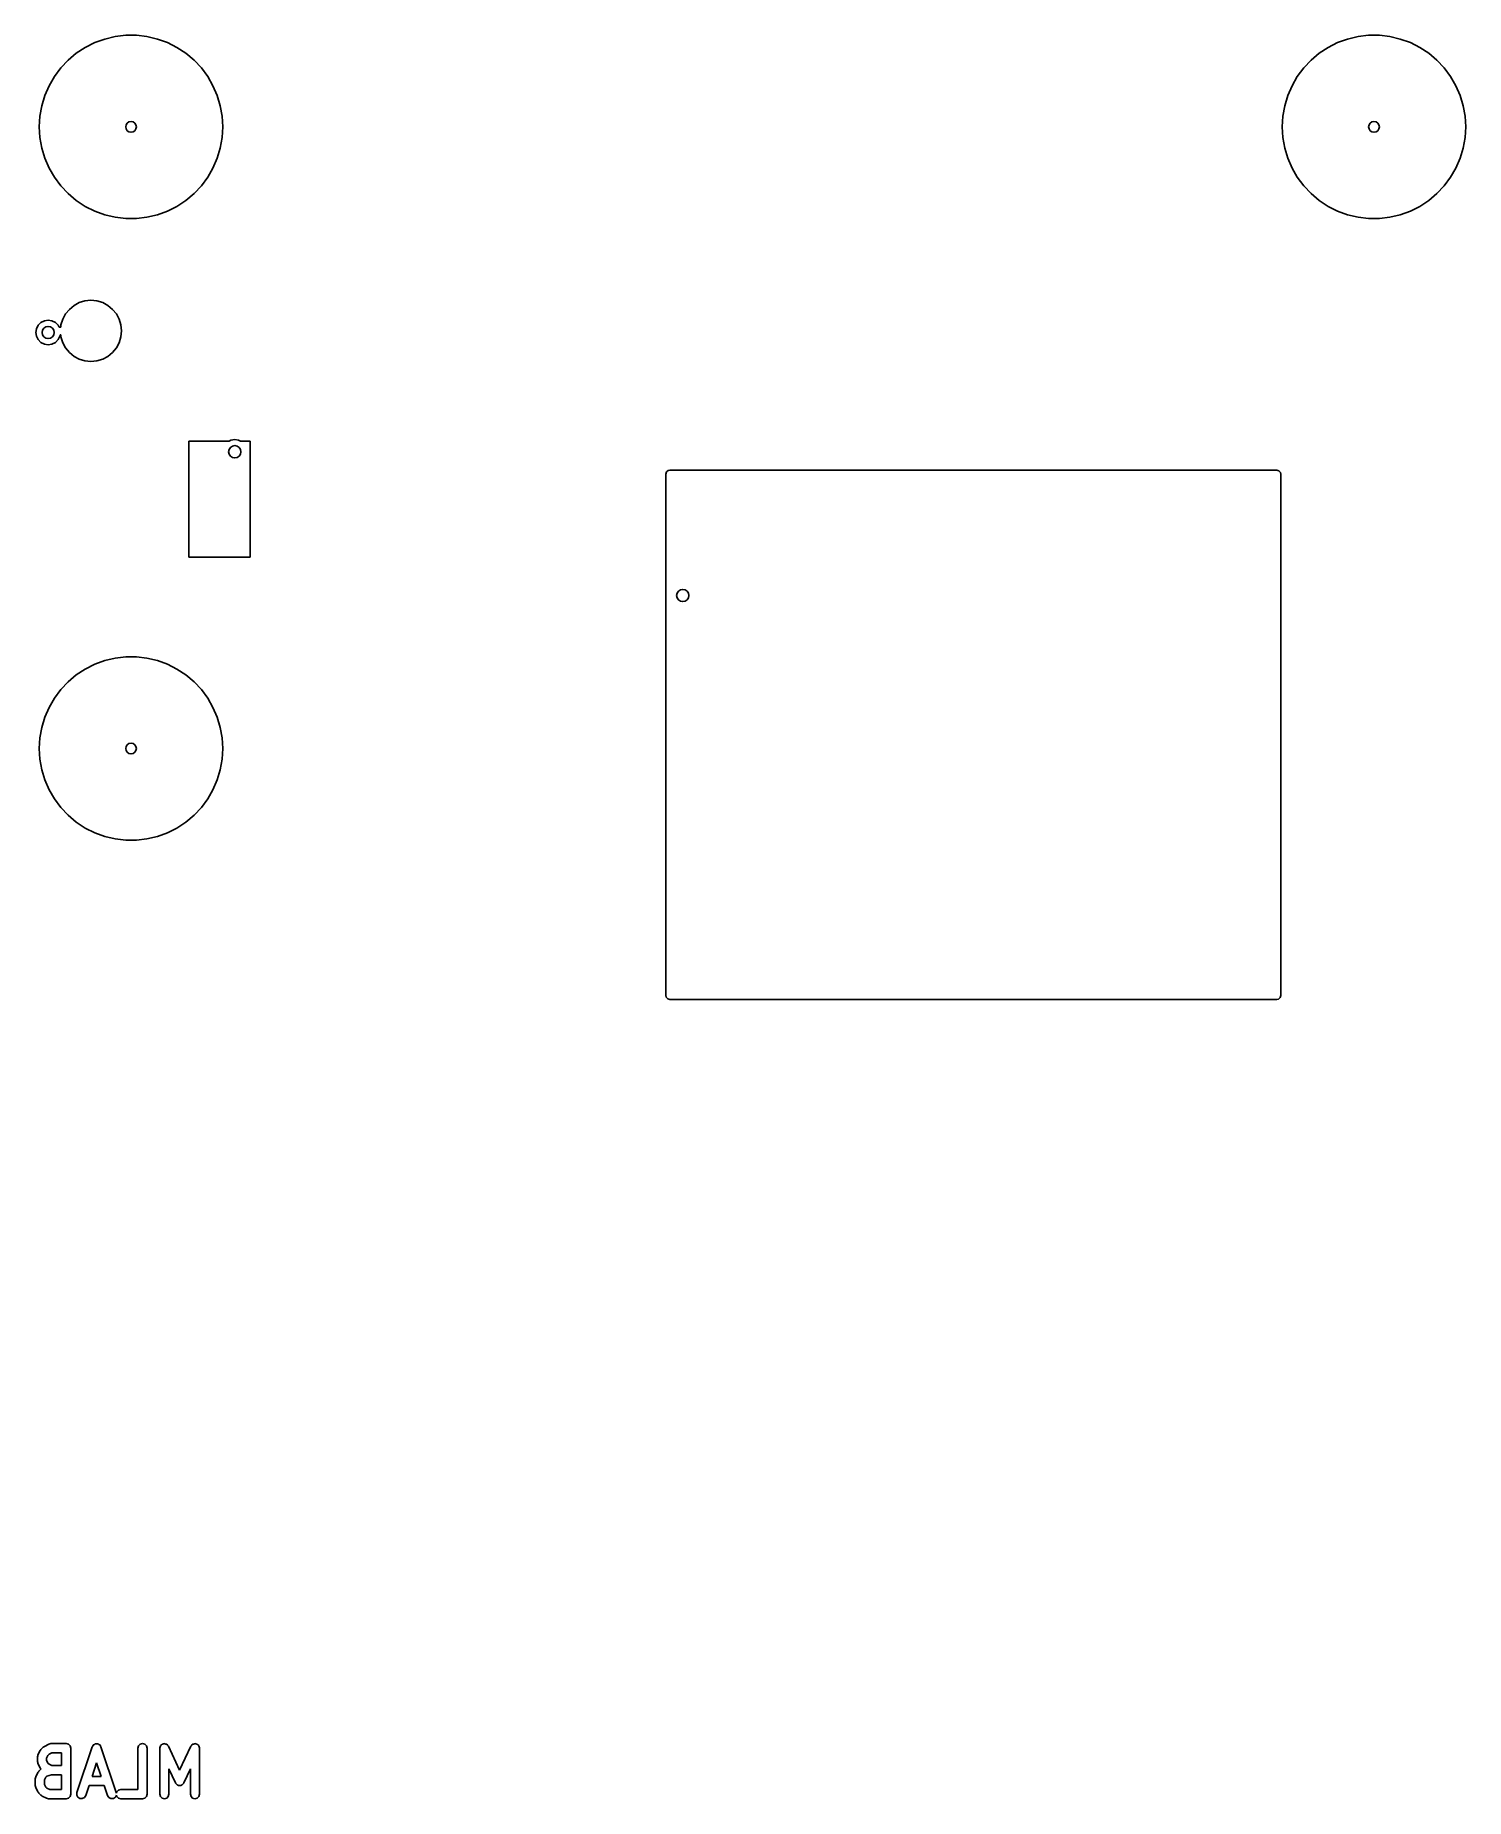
# Model space of a CAD drawing. Extents: x -0.12 to 1.72, y -2.15 to 0.12.
import ezdxf

# ---------------------------------------------------------------- set-up
doc = ezdxf.new("R2010")
doc.units = 0
doc.header["$MEASUREMENT"] = 0
doc.layers.add('BLACK', color=7, linetype='CONTINUOUS')

msp = doc.modelspace()

# ---------------------------------------------------------------- linework, layer by layer
at = {"layer": 'BLACK', "linetype": 'CONTINUOUS'}
for p, q in [((-0.0339, 0.1131), (-0.0205, 0.1163)), ((-0.0205, 0.1163), (-0.0069, 0.1179)), ((-0.0069, 0.1179), (0.0069, 0.1179)), ((0.0069, 0.1179), (0.0205, 0.1163)), ((0.0205, 0.1163), (0.0339, 0.1131)), ((1.5661, 0.1131), (1.5795, 0.1163)), ((1.5795, 0.1163), (1.5931, 0.1179)), ((1.5931, 0.1179), (1.6069, 0.1179)), ((1.6069, 0.1179), (1.6205, 0.1163)), ((1.6205, 0.1163), (1.6339, 0.1131)), ((-0.0811, 0.0859), (-0.0705, 0.0947)), ((-0.0705, 0.0947), (-0.0591, 0.1023)), ((-0.0591, 0.1023), (-0.0468, 0.1085)), ((-0.0468, 0.1085), (-0.0339, 0.1131)), ((0.0339, 0.1131), (0.0468, 0.1085)), ((0.0468, 0.1085), (0.0591, 0.1023)), ((0.0591, 0.1023), (0.0705, 0.0947)), ((0.0705, 0.0947), (0.0811, 0.0859)), ((1.519, 0.0859), (1.5295, 0.0947)), ((1.5295, 0.0947), (1.5409, 0.1023)), ((1.5409, 0.1023), (1.5532, 0.1085)), ((1.5532, 0.1085), (1.5661, 0.1131)), ((1.6339, 0.1131), (1.6468, 0.1085)), ((1.6468, 0.1085), (1.6591, 0.1023)), ((1.6591, 0.1023), (1.6705, 0.0947)), ((1.6705, 0.0947), (1.681, 0.0859)), ((-0.0987, 0.0649), (-0.0905, 0.0759)), ((-0.0905, 0.0759), (-0.0811, 0.0859)), ((0.0811, 0.0859), (0.0905, 0.0759)), ((0.0905, 0.0759), (0.0987, 0.0649)), ((1.5013, 0.0649), (1.5095, 0.0759)), ((1.5095, 0.0759), (1.519, 0.0859)), ((1.681, 0.0859), (1.6905, 0.0759)), ((1.6905, 0.0759), (1.6987, 0.0649)), ((-0.111, 0.0404), (-0.1055, 0.053)), ((-0.1055, 0.053), (-0.0987, 0.0649)), ((0.0987, 0.0649), (0.1055, 0.053)), ((0.1055, 0.053), (0.111, 0.0404)), ((1.489, 0.0404), (1.4945, 0.053)), ((1.4945, 0.053), (1.5013, 0.0649)), ((1.6987, 0.0649), (1.7055, 0.053)), ((1.7055, 0.053), (1.711, 0.0404)), ((-0.1173, 0.0137), (-0.1149, 0.0272)), ((-0.1149, 0.0272), (-0.111, 0.0404)), ((0.111, 0.0404), (0.1149, 0.0272)), ((0.1149, 0.0272), (0.1173, 0.0137)), ((1.4827, 0.0137), (1.4851, 0.0272)), ((1.4851, 0.0272), (1.489, 0.0404)), ((1.711, 0.0404), (1.7149, 0.0272)), ((1.7149, 0.0272), (1.7173, 0.0137)), ((-0.1181, 0), (-0.1173, 0.0137)), ((-0.1173, -0.0137), (-0.1181, 0)), ((0.1173, 0.0137), (0.1181, 0)), ((0.1181, 0), (0.1173, -0.0137)), ((1.4819, 0), (1.4827, 0.0137)), ((1.4827, -0.0137), (1.4819, 0)), ((1.7173, 0.0137), (1.7181, 0)), ((1.7181, 0), (1.7173, -0.0137)), ((-0.1149, -0.0272), (-0.1173, -0.0137)), ((0.1173, -0.0137), (0.1149, -0.0272)), ((1.4851, -0.0272), (1.4827, -0.0137)), ((1.7173, -0.0137), (1.7149, -0.0272)), ((-0.111, -0.0404), (-0.1149, -0.0272)), ((-0.1055, -0.053), (-0.111, -0.0404)), ((0.111, -0.0404), (0.1055, -0.053)), ((0.1149, -0.0272), (0.111, -0.0404)), ((1.489, -0.0404), (1.4851, -0.0272)), ((1.4945, -0.053), (1.489, -0.0404)), ((1.711, -0.0404), (1.7055, -0.053)), ((1.7149, -0.0272), (1.711, -0.0404)), ((-0.0987, -0.0649), (-0.1055, -0.053)), ((-0.0905, -0.0759), (-0.0987, -0.0649)), ((0.0987, -0.0649), (0.0905, -0.0759)), ((0.1055, -0.053), (0.0987, -0.0649)), ((1.5013, -0.0649), (1.4945, -0.053)), ((1.5095, -0.0759), (1.5013, -0.0649)), ((1.6987, -0.0649), (1.6905, -0.0759)), ((1.7055, -0.053), (1.6987, -0.0649)), ((-0.0811, -0.0859), (-0.0905, -0.0759)), ((-0.0705, -0.0947), (-0.0811, -0.0859)), ((0.0811, -0.0859), (0.0705, -0.0947)), ((0.0905, -0.0759), (0.0811, -0.0859)), ((1.519, -0.0859), (1.5095, -0.0759)), ((1.5295, -0.0947), (1.519, -0.0859)), ((1.681, -0.0859), (1.6705, -0.0947)), ((1.6905, -0.0759), (1.681, -0.0859)), ((-0.0591, -0.1023), (-0.0705, -0.0947)), ((-0.0468, -0.1085), (-0.0591, -0.1023)), ((-0.0339, -0.1131), (-0.0468, -0.1085)), ((-0.0205, -0.1163), (-0.0339, -0.1131)), ((0.0339, -0.1131), (0.0205, -0.1163)), ((0.0468, -0.1085), (0.0339, -0.1131)), ((0.0591, -0.1023), (0.0468, -0.1085)), ((0.0705, -0.0947), (0.0591, -0.1023)), ((1.5409, -0.1023), (1.5295, -0.0947)), ((1.5532, -0.1085), (1.5409, -0.1023)), ((1.5661, -0.1131), (1.5532, -0.1085)), ((1.5795, -0.1163), (1.5661, -0.1131)), ((1.6339, -0.1131), (1.6205, -0.1163)), ((1.6468, -0.1085), (1.6339, -0.1131)), ((1.6591, -0.1023), (1.6468, -0.1085)), ((1.6705, -0.0947), (1.6591, -0.1023)), ((-0.0069, -0.1179), (-0.0205, -0.1163)), ((0.0069, -0.1179), (-0.0069, -0.1179)), ((0.0205, -0.1163), (0.0069, -0.1179)), ((1.5931, -0.1179), (1.5795, -0.1163)), ((1.6069, -0.1179), (1.5931, -0.1179)), ((1.6205, -0.1163), (1.6069, -0.1179)), ((-0.0734, -0.2299), (-0.0666, -0.2262)), ((-0.0666, -0.2262), (-0.0593, -0.224)), ((-0.0593, -0.224), (-0.0516, -0.2232)), ((-0.0516, -0.2232), (-0.0439, -0.224)), ((-0.0439, -0.224), (-0.0365, -0.2262)), ((-0.0365, -0.2262), (-0.0297, -0.2299)), ((-0.1159, -0.2518), (-0.1116, -0.2496)), ((-0.1116, -0.2496), (-0.1067, -0.2488)), ((-0.1067, -0.2488), (-0.1018, -0.2496)), ((-0.1018, -0.2496), (-0.0974, -0.2518)), ((-0.0902, -0.2549), (-0.0879, -0.2475)), ((-0.0879, -0.2475), (-0.0843, -0.2407)), ((-0.0843, -0.2407), (-0.0794, -0.2348)), ((-0.0794, -0.2348), (-0.0734, -0.2299)), ((-0.0297, -0.2299), (-0.0237, -0.2348)), ((-0.0237, -0.2348), (-0.0188, -0.2407)), ((-0.0188, -0.2407), (-0.0152, -0.2475)), ((-0.0152, -0.2475), (-0.013, -0.2549)), ((-0.1224, -0.2646), (-0.1217, -0.2597)), ((-0.1217, -0.2694), (-0.1224, -0.2646)), ((-0.1217, -0.2597), (-0.1194, -0.2553)), ((-0.1194, -0.2738), (-0.1217, -0.2694)), ((-0.1194, -0.2553), (-0.1159, -0.2518)), ((-0.0974, -0.2518), (-0.094, -0.2553)), ((-0.094, -0.2553), (-0.0927, -0.2577)), ((-0.0917, -0.2694), (-0.094, -0.2738)), ((-0.0927, -0.2577), (-0.0905, -0.2577)), ((-0.0914, -0.2675), (-0.0917, -0.2694)), ((-0.0905, -0.2675), (-0.0914, -0.2675)), ((-0.0905, -0.2577), (-0.0902, -0.2549)), ((-0.0902, -0.2703), (-0.0905, -0.2675)), ((-0.0879, -0.2777), (-0.0902, -0.2703)), ((-0.013, -0.2703), (-0.0152, -0.2777)), ((-0.013, -0.2549), (-0.0122, -0.2626)), ((-0.0122, -0.2626), (-0.013, -0.2703)), ((-0.1159, -0.2773), (-0.1194, -0.2738)), ((-0.1116, -0.2795), (-0.1159, -0.2773)), ((-0.1067, -0.2803), (-0.1116, -0.2795)), ((-0.1018, -0.2795), (-0.1067, -0.2803)), ((-0.0974, -0.2773), (-0.1018, -0.2795)), ((-0.094, -0.2738), (-0.0974, -0.2773)), ((-0.0843, -0.2845), (-0.0879, -0.2777)), ((-0.0794, -0.2904), (-0.0843, -0.2845)), ((-0.0734, -0.2953), (-0.0794, -0.2904)), ((-0.0237, -0.2904), (-0.0297, -0.2953)), ((-0.0188, -0.2845), (-0.0237, -0.2904)), ((-0.0152, -0.2777), (-0.0188, -0.2845)), ((-0.0666, -0.299), (-0.0734, -0.2953)), ((-0.0593, -0.3012), (-0.0666, -0.299)), ((-0.0516, -0.302), (-0.0593, -0.3012)), ((-0.0439, -0.3012), (-0.0516, -0.302)), ((-0.0365, -0.299), (-0.0439, -0.3012)), ((-0.0297, -0.2953), (-0.0365, -0.299)), ((0.0744, -0.5539), (0.0744, -0.4043)), ((0.0744, -0.4043), (0.1262, -0.4043)), ((0.1262, -0.4043), (0.1286, -0.4031)), ((0.1286, -0.4031), (0.1335, -0.4024)), ((0.1335, -0.4024), (0.1383, -0.4031)), ((0.1383, -0.4031), (0.1407, -0.4043)), ((0.1407, -0.4043), (0.1532, -0.4043)), ((0.1532, -0.4043), (0.1532, -0.5539)), ((0.6886, -0.4467), (0.6894, -0.444)), ((0.6886, -1.1179), (0.6886, -0.4467)), ((0.6894, -0.444), (0.6915, -0.4422)), ((0.6915, -0.4422), (0.6935, -0.4417)), ((0.6935, -0.4417), (1.475, -0.4417)), ((1.475, -0.4417), (1.4776, -0.4425)), ((1.4776, -0.4425), (1.4795, -0.4446)), ((1.4795, -0.4446), (1.4799, -0.4467)), ((1.4799, -0.4467), (1.4799, -1.1179)), ((0.1532, -0.5539), (0.0744, -0.5539)), ((-0.0705, -0.7053), (-0.0591, -0.6977)), ((-0.0591, -0.6977), (-0.0468, -0.6915)), ((-0.0468, -0.6915), (-0.0339, -0.6869)), ((-0.0339, -0.6869), (-0.0205, -0.6837)), ((-0.0205, -0.6837), (-0.0069, -0.6821)), ((-0.0069, -0.6821), (0.0069, -0.6821)), ((0.0069, -0.6821), (0.0205, -0.6837)), ((0.0205, -0.6837), (0.0339, -0.6869)), ((0.0339, -0.6869), (0.0468, -0.6915)), ((0.0468, -0.6915), (0.0591, -0.6977)), ((0.0591, -0.6977), (0.0705, -0.7053)), ((-0.0987, -0.7351), (-0.0905, -0.7241)), ((-0.0905, -0.7241), (-0.0811, -0.7141)), ((-0.0811, -0.7141), (-0.0705, -0.7053)), ((0.0705, -0.7053), (0.0811, -0.7141)), ((0.0811, -0.7141), (0.0905, -0.7241)), ((0.0905, -0.7241), (0.0987, -0.7351)), ((-0.111, -0.7596), (-0.1055, -0.747)), ((-0.1055, -0.747), (-0.0987, -0.7351)), ((0.0987, -0.7351), (0.1055, -0.747)), ((0.1055, -0.747), (0.111, -0.7596)), ((-0.1149, -0.7728), (-0.111, -0.7596)), ((0.111, -0.7596), (0.1149, -0.7728)), ((-0.1181, -0.8), (-0.1173, -0.7863)), ((-0.1173, -0.7863), (-0.1149, -0.7728)), ((0.1149, -0.7728), (0.1173, -0.7863)), ((0.1173, -0.7863), (0.1181, -0.8)), ((-0.1173, -0.8137), (-0.1181, -0.8)), ((-0.1149, -0.8272), (-0.1173, -0.8137)), ((0.1173, -0.8137), (0.1149, -0.8272)), ((0.1181, -0.8), (0.1173, -0.8137)), ((-0.111, -0.8404), (-0.1149, -0.8272)), ((0.1149, -0.8272), (0.111, -0.8404)), ((-0.1055, -0.853), (-0.111, -0.8404)), ((-0.0987, -0.8649), (-0.1055, -0.853)), ((0.1055, -0.853), (0.0987, -0.8649)), ((0.111, -0.8404), (0.1055, -0.853)), ((-0.0905, -0.8759), (-0.0987, -0.8649)), ((-0.0811, -0.8859), (-0.0905, -0.8759)), ((0.0905, -0.8759), (0.0811, -0.8859)), ((0.0987, -0.8649), (0.0905, -0.8759)), ((-0.0705, -0.8947), (-0.0811, -0.8859)), ((-0.0591, -0.9023), (-0.0705, -0.8947)), ((-0.0468, -0.9085), (-0.0591, -0.9023)), ((0.0591, -0.9023), (0.0468, -0.9085)), ((0.0705, -0.8947), (0.0591, -0.9023)), ((0.0811, -0.8859), (0.0705, -0.8947)), ((-0.0339, -0.9131), (-0.0468, -0.9085)), ((-0.0205, -0.9163), (-0.0339, -0.9131)), ((-0.0069, -0.9179), (-0.0205, -0.9163)), ((0.0069, -0.9179), (-0.0069, -0.9179)), ((0.0205, -0.9163), (0.0069, -0.9179)), ((0.0339, -0.9131), (0.0205, -0.9163)), ((0.0468, -0.9085), (0.0339, -0.9131)), ((0.689, -1.1199), (0.6886, -1.1179)), ((0.6909, -1.122), (0.689, -1.1199)), ((0.6935, -1.1228), (0.6909, -1.122)), ((1.475, -1.1228), (0.6935, -1.1228)), ((1.477, -1.1224), (1.475, -1.1228)), ((1.4791, -1.1206), (1.477, -1.1224)), ((1.4799, -1.1179), (1.4791, -1.1206)), ((-0.1159, -2.088), (-0.1131, -2.0852)), ((-0.1131, -2.0852), (-0.1123, -2.0847)), ((-0.1123, -2.0847), (-0.1116, -2.0841)), ((-0.1116, -2.0841), (-0.106, -2.0813)), ((-0.106, -2.0813), (-0.1046, -2.081)), ((-0.1046, -2.081), (-0.1033, -2.0806)), ((-0.1033, -2.0806), (-0.0836, -2.0806)), ((-0.0836, -2.0806), (-0.0807, -2.0814)), ((-0.0807, -2.0814), (-0.0785, -2.0836)), ((-0.0785, -2.0836), (-0.0777, -2.0865)), ((-0.0777, -2.0865), (-0.0777, -2.1456)), ((-0.0696, -2.1437), (-0.0499, -2.0847)), ((-0.0499, -2.0847), (-0.0492, -2.0837)), ((-0.0492, -2.0837), (-0.0487, -2.0826)), ((-0.0487, -2.0826), (-0.0484, -2.0824)), ((-0.0484, -2.0824), (-0.0482, -2.0821)), ((-0.0482, -2.0821), (-0.0471, -2.0816)), ((-0.0471, -2.0816), (-0.0461, -2.081)), ((-0.0461, -2.081), (-0.0458, -2.0809)), ((-0.0458, -2.0809), (-0.0454, -2.0808)), ((-0.0454, -2.0808), (-0.0443, -2.0808)), ((-0.0443, -2.0808), (-0.0431, -2.0808)), ((-0.0431, -2.0808), (-0.0428, -2.0809)), ((-0.0428, -2.0809), (-0.0424, -2.081)), ((-0.0424, -2.081), (-0.0414, -2.0816)), ((-0.0414, -2.0816), (-0.0403, -2.0821)), ((-0.0403, -2.0821), (-0.0401, -2.0824)), ((-0.0401, -2.0824), (-0.0398, -2.0826)), ((-0.0398, -2.0826), (-0.0393, -2.0837)), ((-0.0393, -2.0837), (-0.0387, -2.0847)), ((-0.0387, -2.0847), (-0.019, -2.1437)), ((0.0089, -2.0865), (0.0097, -2.0836)), ((0.0089, -2.1397), (0.0089, -2.0865)), ((0.0097, -2.0836), (0.0118, -2.0814)), ((0.0118, -2.0814), (0.0148, -2.0806)), ((0.0148, -2.0806), (0.0177, -2.0814)), ((0.0177, -2.0814), (0.0199, -2.0836)), ((0.0199, -2.0836), (0.0207, -2.0865)), ((0.0207, -2.0865), (0.0207, -2.1456)), ((0.037, -2.086), (0.0375, -2.0848)), ((0.0371, -2.0863), (0.037, -2.086)), ((0.037, -2.0865), (0.0371, -2.0863)), ((0.037, -2.1456), (0.037, -2.0865)), ((0.0375, -2.0848), (0.0378, -2.0836)), ((0.0378, -2.0836), (0.038, -2.0834)), ((0.038, -2.0834), (0.0381, -2.0832)), ((0.0381, -2.0832), (0.0391, -2.0823)), ((0.0391, -2.0823), (0.04, -2.0814)), ((0.04, -2.0814), (0.0402, -2.0814)), ((0.0402, -2.0814), (0.0404, -2.0812)), ((0.0404, -2.0812), (0.0417, -2.081)), ((0.0417, -2.081), (0.0429, -2.0806)), ((0.0429, -2.0806), (0.0432, -2.0807)), ((0.0432, -2.0807), (0.0434, -2.0807)), ((0.0434, -2.0807), (0.0446, -2.0811)), ((0.0446, -2.0811), (0.0459, -2.0814)), ((0.0459, -2.0814), (0.0461, -2.0816)), ((0.0461, -2.0816), (0.0463, -2.0817)), ((0.0463, -2.0817), (0.0471, -2.0827)), ((0.0471, -2.0827), (0.048, -2.0836)), ((0.048, -2.0836), (0.0481, -2.0838)), ((0.0481, -2.0838), (0.0483, -2.084)), ((0.0483, -2.084), (0.0626, -2.1148)), ((0.0626, -2.1148), (0.0769, -2.084)), ((0.0769, -2.084), (0.0771, -2.0838)), ((0.0771, -2.0838), (0.0772, -2.0836)), ((0.0772, -2.0836), (0.0781, -2.0827)), ((0.0781, -2.0827), (0.0789, -2.0817)), ((0.0789, -2.0817), (0.0791, -2.0816)), ((0.0791, -2.0816), (0.0793, -2.0814)), ((0.0793, -2.0814), (0.0806, -2.0811)), ((0.0806, -2.0811), (0.0818, -2.0807)), ((0.0818, -2.0807), (0.082, -2.0807)), ((0.082, -2.0807), (0.0823, -2.0806)), ((0.0823, -2.0806), (0.0835, -2.081)), ((0.0835, -2.081), (0.0848, -2.0812)), ((0.0848, -2.0812), (0.085, -2.0814)), ((0.085, -2.0814), (0.0852, -2.0814)), ((0.0852, -2.0814), (0.0861, -2.0823)), ((0.0861, -2.0823), (0.0871, -2.0832)), ((0.0871, -2.0832), (0.0872, -2.0834)), ((0.0872, -2.0834), (0.0874, -2.0836)), ((0.0874, -2.0836), (0.0877, -2.0848)), ((0.0877, -2.0848), (0.0882, -2.086)), ((0.0882, -2.086), (0.0881, -2.0863)), ((0.0881, -2.0863), (0.0882, -2.0865)), ((0.0882, -2.0865), (0.0882, -2.1456)), ((-0.1205, -2.0978), (-0.1201, -2.0965)), ((-0.1205, -2.1034), (-0.1205, -2.0978)), ((-0.1201, -2.1047), (-0.1205, -2.1034)), ((-0.1201, -2.0965), (-0.1198, -2.0952)), ((-0.1198, -2.1061), (-0.1201, -2.1047)), ((-0.1198, -2.0952), (-0.117, -2.0895)), ((-0.117, -2.1117), (-0.1198, -2.1061)), ((-0.117, -2.0895), (-0.1164, -2.0888)), ((-0.1164, -2.0888), (-0.1159, -2.088)), ((-0.1069, -2.0957), (-0.1087, -2.0992)), ((-0.1087, -2.0992), (-0.1087, -2.102)), ((-0.1087, -2.102), (-0.1069, -2.1056)), ((-0.1054, -2.0942), (-0.1069, -2.0957)), ((-0.1069, -2.1056), (-0.1054, -2.107)), ((-0.1019, -2.0924), (-0.1054, -2.0942)), ((-0.1054, -2.107), (-0.1019, -2.1088)), ((-0.0895, -2.0924), (-0.1019, -2.0924)), ((-0.1019, -2.1088), (-0.0895, -2.1088)), ((-0.0895, -2.1088), (-0.0895, -2.0924)), ((-0.0443, -2.1052), (-0.0501, -2.1228)), ((-0.0384, -2.1228), (-0.0443, -2.1052)), ((-0.1233, -2.1259), (-0.1229, -2.1246)), ((-0.1233, -2.1343), (-0.1233, -2.1259)), ((-0.1229, -2.1246), (-0.1227, -2.1233)), ((-0.1227, -2.1233), (-0.1198, -2.1176)), ((-0.1198, -2.1176), (-0.1192, -2.1169)), ((-0.1192, -2.1169), (-0.1187, -2.1161)), ((-0.1187, -2.1161), (-0.1159, -2.1133)), ((-0.1164, -2.1124), (-0.117, -2.1117)), ((-0.1159, -2.1132), (-0.1164, -2.1124)), ((-0.1159, -2.1133), (-0.1159, -2.1132)), ((-0.1159, -2.1133), (-0.1159, -2.1133)), ((-0.1097, -2.1238), (-0.1115, -2.1273)), ((-0.1115, -2.1273), (-0.1115, -2.133)), ((-0.1115, -2.133), (-0.1097, -2.1365)), ((-0.1086, -2.1226), (-0.1097, -2.1238)), ((-0.1024, -2.1206), (-0.1086, -2.1226)), ((-0.0895, -2.1206), (-0.1024, -2.1206)), ((-0.0895, -2.1397), (-0.0895, -2.1206)), ((-0.0501, -2.1228), (-0.0384, -2.1228)), ((0.0572, -2.1312), (0.0488, -2.1132)), ((0.0488, -2.1132), (0.0488, -2.1456)), ((0.0576, -2.1316), (0.0572, -2.1312)), ((0.0578, -2.1321), (0.0576, -2.1316)), ((0.0585, -2.1328), (0.0578, -2.1321)), ((0.0592, -2.1336), (0.0585, -2.1328)), ((0.0666, -2.1328), (0.066, -2.1336)), ((0.0674, -2.1321), (0.0666, -2.1328)), ((0.0676, -2.1316), (0.0674, -2.1321)), ((0.0679, -2.1312), (0.0676, -2.1316)), ((0.0764, -2.1132), (0.0679, -2.1312)), ((0.0764, -2.1456), (0.0764, -2.1132)), ((-0.1229, -2.1357), (-0.1233, -2.1343)), ((-0.1227, -2.137), (-0.1229, -2.1357)), ((-0.1198, -2.1426), (-0.1227, -2.137)), ((-0.1192, -2.1433), (-0.1198, -2.1426)), ((-0.1187, -2.1442), (-0.1192, -2.1433)), ((-0.1159, -2.147), (-0.1187, -2.1442)), ((-0.1151, -2.1474), (-0.1159, -2.147)), ((-0.1144, -2.1481), (-0.1151, -2.1474)), ((-0.1088, -2.1509), (-0.1144, -2.1481)), ((-0.1097, -2.1365), (-0.1083, -2.1379)), ((-0.1074, -2.1512), (-0.1088, -2.1509)), ((-0.1083, -2.1379), (-0.1047, -2.1397)), ((-0.1061, -2.1515), (-0.1074, -2.1512)), ((-0.0836, -2.1515), (-0.1061, -2.1515)), ((-0.1047, -2.1397), (-0.0895, -2.1397)), ((-0.0807, -2.1507), (-0.0836, -2.1515)), ((-0.0785, -2.1486), (-0.0807, -2.1507)), ((-0.0777, -2.1456), (-0.0785, -2.1486)), ((-0.0697, -2.1468), (-0.0696, -2.1437)), ((-0.0684, -2.1495), (-0.0697, -2.1468)), ((-0.0658, -2.1512), (-0.0684, -2.1495)), ((-0.0628, -2.1514), (-0.0658, -2.1512)), ((-0.06, -2.15), (-0.0628, -2.1514)), ((-0.0583, -2.1475), (-0.06, -2.15)), ((-0.0541, -2.1346), (-0.0583, -2.1475)), ((-0.0345, -2.1346), (-0.0541, -2.1346)), ((-0.0302, -2.1475), (-0.0345, -2.1346)), ((-0.0285, -2.15), (-0.0302, -2.1475)), ((-0.0258, -2.1514), (-0.0285, -2.15)), ((-0.0227, -2.1512), (-0.0258, -2.1514)), ((-0.0202, -2.1495), (-0.0227, -2.1512)), ((-0.0189, -2.1469), (-0.0202, -2.1495)), ((-0.019, -2.1437), (-0.0189, -2.1445)), ((-0.0189, -2.1445), (-0.0184, -2.1427)), ((-0.0184, -2.1486), (-0.0189, -2.1469)), ((-0.0184, -2.1427), (-0.0163, -2.1405)), ((-0.0163, -2.1507), (-0.0184, -2.1486)), ((-0.0163, -2.1405), (-0.0133, -2.1397)), ((-0.0133, -2.1515), (-0.0163, -2.1507)), ((-0.0133, -2.1397), (0.0089, -2.1397)), ((0.0148, -2.1515), (-0.0133, -2.1515)), ((0.0177, -2.1507), (0.0148, -2.1515)), ((0.0199, -2.1486), (0.0177, -2.1507)), ((0.0207, -2.1456), (0.0199, -2.1486)), ((0.0378, -2.1486), (0.037, -2.1456)), ((0.04, -2.1507), (0.0378, -2.1486)), ((0.0429, -2.1515), (0.04, -2.1507)), ((0.0459, -2.1507), (0.0429, -2.1515)), ((0.048, -2.1486), (0.0459, -2.1507)), ((0.0488, -2.1456), (0.048, -2.1486)), ((0.0597, -2.1338), (0.0592, -2.1336)), ((0.0601, -2.1341), (0.0597, -2.1338)), ((0.0611, -2.1343), (0.0601, -2.1341)), ((0.0621, -2.1346), (0.0611, -2.1343)), ((0.0626, -2.1345), (0.0621, -2.1346)), ((0.0631, -2.1346), (0.0626, -2.1345)), ((0.0641, -2.1343), (0.0631, -2.1346)), ((0.0651, -2.1341), (0.0641, -2.1343)), ((0.0655, -2.1338), (0.0651, -2.1341)), ((0.066, -2.1336), (0.0655, -2.1338)), ((0.0772, -2.1486), (0.0764, -2.1456)), ((0.0793, -2.1507), (0.0772, -2.1486)), ((0.0823, -2.1515), (0.0793, -2.1507)), ((0.0852, -2.1507), (0.0823, -2.1515)), ((0.0874, -2.1486), (0.0852, -2.1507)), ((0.0882, -2.1456), (0.0874, -2.1486))]:
    msp.add_line(p, q, dxfattribs=at)
at = {"layer": 'BLACK'}
for centre, radius in [((0, 0), 0.00689), ((1.6, 0), 0.00689), ((-0.1067, -0.2646), 0.00787), ((0.1335, -0.4181), 0.00787), ((0.7102, -0.6031), 0.00787), ((0, -0.8), 0.00689)]:
    msp.add_circle(centre, radius, dxfattribs=at)

doc.saveas('drawing.dxf')
